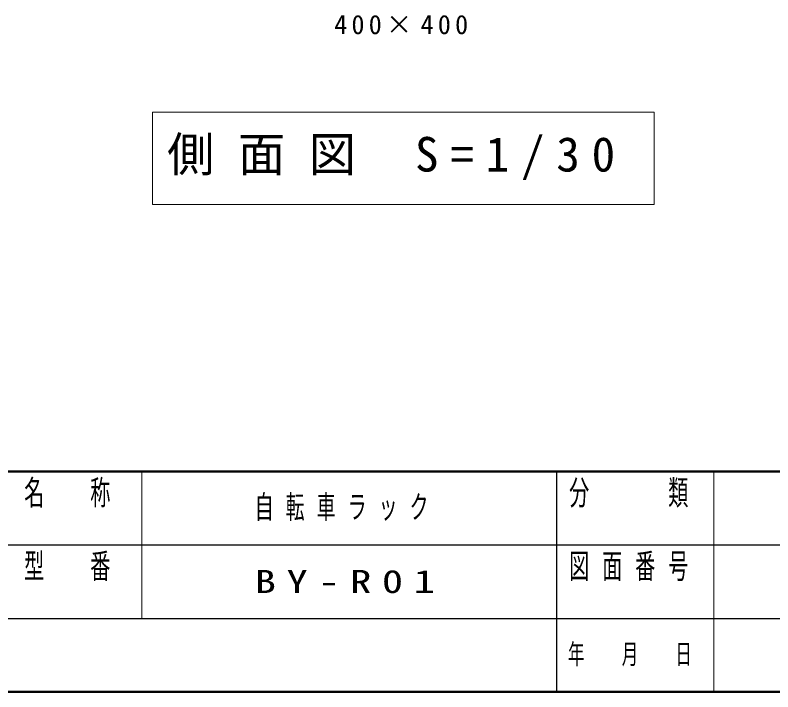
# Model space of a CAD drawing. Units: millimetres on the paper, scale 1:30. Extents: x -365 to 23, y -19 to 257.
# Drawn here: x -181.6 to -109.4, y 0 to 64.5 of the extents above; entities that cross this region are included whole.
import ezdxf

# ---------------------------------------------------------------- set-up
doc = ezdxf.new("R2010")
doc.units = ezdxf.units.MM
doc.linetypes.add('USER3', pattern=[8, 3, -1, 1, -1, 1, -1])
doc.layers.add('1_30', color=7, linetype='USER3', lineweight=13)
doc.layers.add('NAKAMURA図枠', color=7, linetype='Continuous', lineweight=13)
doc.layers.add('図デ_タ_99_', color=7, linetype='Continuous')
doc.styles.add('ＭＳ ゴシック', font='')
doc.styles.get('ＭＳ ゴシック').set_extended_font_data('MS Gothic')

msp = doc.modelspace()

# ---------------------------------------------------------------- linework, layer by layer
at = {"layer": '1_30', "linetype": 'Continuous'}
for p, q in [((-168.498, 55.224), (-168.498, 46.424)), ((-120.698, 55.224), (-168.498, 55.224)), ((-120.698, 46.424), (-120.698, 55.224)), ((-168.498, 46.424), (-120.698, 46.424))]:
    msp.add_line(p, q, dxfattribs=at)
at = {"layer": 'NAKAMURA図枠', "lineweight": 50}
for p, q in [((-365, 21), (0, 21)), ((-365, 0), (0, 0))]:
    msp.add_line(p, q, dxfattribs=at)
at = {"layer": 'NAKAMURA図枠'}
for p, q in [((-169.5, 21), (-169.5, 7)), ((-115, 21), (-115, 0))]:
    msp.add_line(p, q, dxfattribs=at)
at = {"layer": 'NAKAMURA図枠', "color": 211, "lineweight": 25}
for p, q in [((-130, 21), (-130, 0)), ((-182.5, 14), (-70, 14)), ((-237.5, 7), (0, 7))]:
    msp.add_line(p, q, dxfattribs=at)

# ---------------------------------------------------------------- texts
at = {"layer": '1_30', "style": 'ＭＳ ゴシック'}
for s, insert, char_height, attachment_point in [('\\T1.32;400×400', (-144.598, 64.505), 1.833, 2), ('\\T1.5;側面図\\~S=1/30', (-167.098, 50.824), 3.299, 4)]:
    msp.add_mtext(s, dxfattribs=dict(at, insert=insert, char_height=char_height, attachment_point=attachment_point))
at = {"layer": 'NAKAMURA図枠', "color": 4, "style": 'ＭＳ ゴシック'}
for s, insert, char_height, attachment_point in [('\\T1.64;\\W0.6;名\u3000称', (-176, 20.167), 2.346, 2), ('\\T1.64;\\W0.6;分\u3000\u3000類', (-122.5, 20.167), 2.346, 2), ('\\T1.64;\\W0.6;型\u3000番', (-176, 13.167), 2.346, 2), ('\\T1.64;\\W0.6;図面番号', (-122.5, 13.167), 2.346, 2), ('\\T1.64;\\W0.6;年\u3000月\u3000日', (-122.5, 3.5), 1.906, 5)]:
    msp.add_mtext(s, dxfattribs=dict(at, insert=insert, char_height=char_height, attachment_point=attachment_point))
at = {"layer": '図デ_タ_99_', "char_height": 2.199, "attachment_point": 4, "style": 'ＭＳ ゴシック'}
for s, insert in [('\\T1.64;\\W0.6;自転車ラック', (-158.75, 17.5)), ('\\T1.5;\\W1.35;BY-R01', (-158.75, 10.5))]:
    msp.add_mtext(s, dxfattribs=dict(at, insert=insert))

doc.saveas('drawing.dxf')
